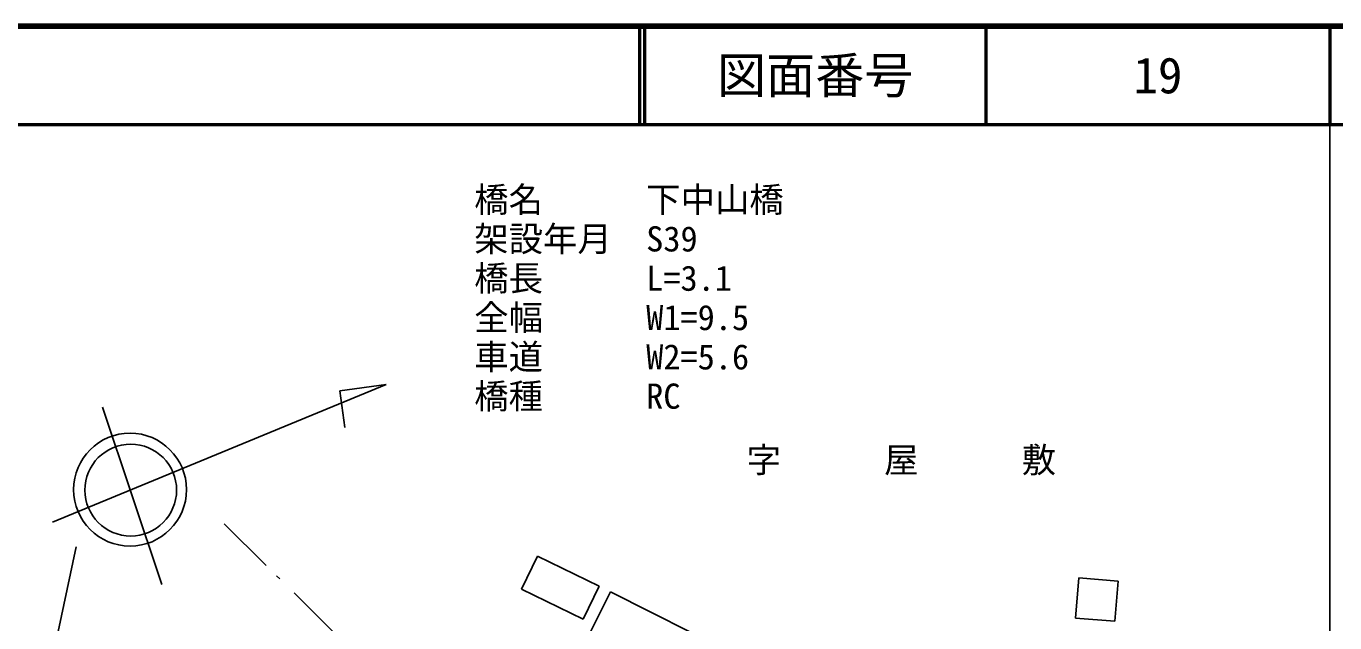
# Model space of a CAD drawing. Units: millimetres, scale not verified. Extents: x 40000 to 680000, y 20000 to 380000.
# Drawn here: x 446332 to 579500, y 319309 to 380000 of the extents above; entities that cross this region are included whole.
import ezdxf
from ezdxf.enums import TextEntityAlignment as Align

# ---------------------------------------------------------------- set-up
doc = ezdxf.new("R2010")
doc.units = ezdxf.units.MM
doc.header["$LTSCALE"] = 1000
doc.linetypes.add('DASHED', pattern=[7.5, 6, -1.5])
for name, color, linetype, lineweight in [('M-BGD', 7, 'Continuous', 25), ('M-STR-HTXT', 7, 'Continuous', 13), ('M-TTL', 2, 'Continuous', 140), ('M-TTL-BAND', 7, 'Continuous', 25), ('M-TTL-LINE', 7, 'Continuous', 50)]:
    doc.layers.add(name, color=color, linetype=linetype, lineweight=lineweight)
doc.layers.add('M-BMK-HTXT', color=7, linetype='Continuous')
doc.layers.add('M-TTL-TXT', color=7, linetype='Continuous')
doc.styles.add('ＭＳ ゴシック', font='')
doc.styles.get('ＭＳ ゴシック').set_extended_font_data('MS Gothic')

msp = doc.modelspace()

# ---------------------------------------------------------------- linework, layer by layer
at = {"layer": 'M-BGD'}
for p, q in [((449010, 329544), (482982, 343563)), ((482982, 343563), (478234, 342895)), ((478234, 342895), (478754, 339186)), ((454103, 341230), (460136, 323198)), ((451425, 327047), (449604, 318442)), ((496746, 322729), (498373, 326074)), ((504626, 323031), (498373, 326074)), ((553457, 323874), (553117, 319793)), ((557442, 323542), (553457, 323874)), ((502998, 319687), (496746, 322729)), ((505801, 322447), (501542, 313964)), ((504626, 323031), (502998, 319687)), ((524688, 312965), (505801, 322447)), ((557442, 323542), (557102, 319461)), ((553117, 319793), (557102, 319461))]:
    msp.add_line(p, q, dxfattribs=at)
at = {"layer": 'M-BGD', "linetype": 'DASHED'}
for p, q in [((466482, 329365), (472145, 323769)), ((473587, 322344), (479986, 316022))]:
    msp.add_line(p, q, dxfattribs=at)
at = {"layer": 'M-BGD'}
for centre, radius in [((456905, 332856), 5744), ((456971, 332808), 4668), ((456921, 332808), 50)]:
    msp.add_circle(centre, radius, dxfattribs=at)
at = {"layer": 'M-TTL'}
msp.add_line((680000, 380000), (40000, 380000), dxfattribs=at)
at = {"layer": 'M-TTL-BAND'}
msp.add_line((579000, 20000), (579000, 370000), dxfattribs=at)
at = {"layer": 'M-TTL-LINE'}
for p, q in [((508747, 380000), (508747, 370000)), ((509247, 380000), (509247, 370000)), ((543997, 380000), (543997, 370000)), ((579000, 380000), (579000, 370000)), ((40000, 370000), (680000, 370000))]:
    msp.add_line(p, q, dxfattribs=at)

# ---------------------------------------------------------------- texts
at = {"layer": 'M-BMK-HTXT', "style": 'ＭＳ ゴシック'}
msp.add_text('字\u3000\u3000\u3000屋\u3000\u3000\u3000敷', height=2566, dxfattribs=at).set_placement((535386, 335879), align=Align.MIDDLE_CENTER)
at = {"layer": 'M-STR-HTXT', "style": 'ＭＳ ゴシック'}
for s, p in [('橋名\u3000\u3000\u3000下中山橋', (491925, 363649)), ('架設年月\u3000S39', (491925, 359649)), ('橋長\u3000\u3000\u3000L=3.1', (491925, 355649)), ('全幅\u3000\u3000\u3000W1=9.5', (491925, 351649)), ('車道\u3000\u3000\u3000W2=5.6', (491925, 347649)), ('橋種\u3000\u3000\u3000RC', (491925, 343649))]:
    msp.add_text(s, height=2566, dxfattribs=at).set_placement(p, align=Align.TOP_LEFT)
at = {"layer": 'M-TTL-TXT', "style": 'ＭＳ ゴシック'}
for s, p in [('図面番号', (526622, 375000)), ('19', (561497, 375000))]:
    msp.add_text(s, height=3666, dxfattribs=at).set_placement(p, align=Align.MIDDLE_CENTER)

doc.saveas('drawing.dxf')
